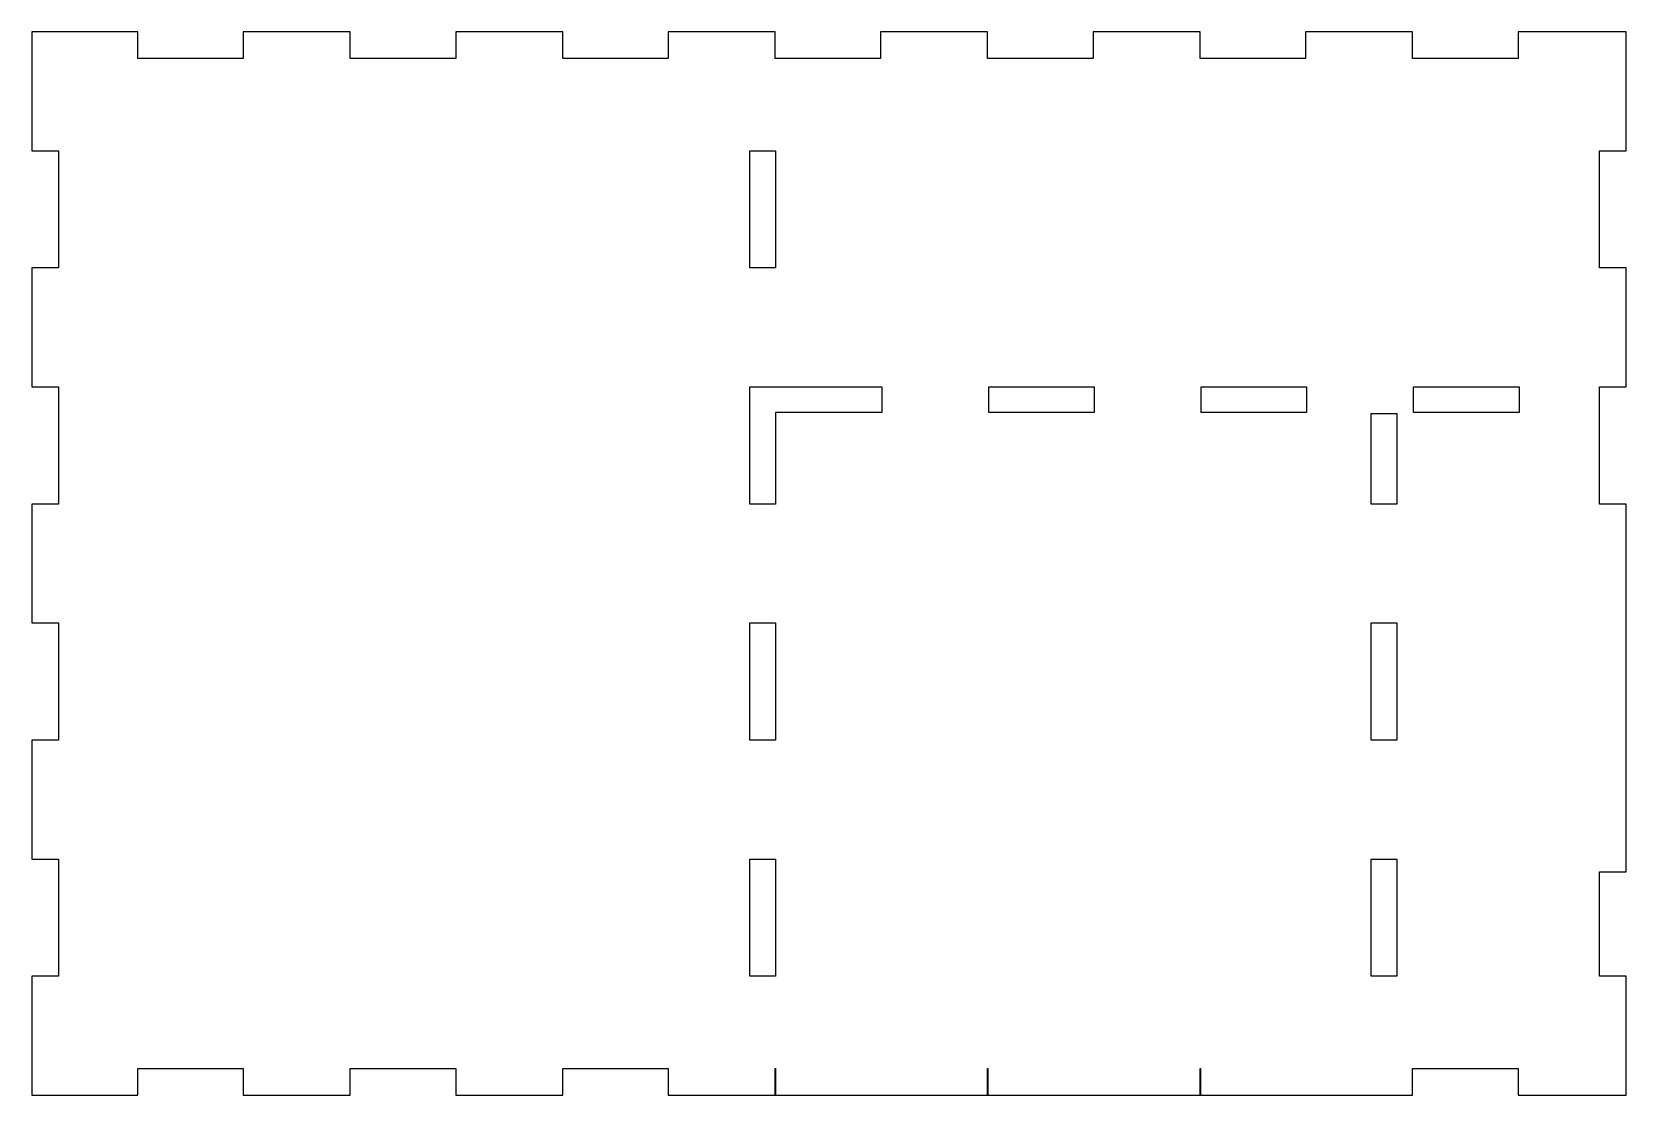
# Model space of a CAD drawing. Header units: millimetres. Extents: x -300 to 0, y 0 to 200.
import ezdxf

# ---------------------------------------------------------------- set-up
doc = ezdxf.new("R2010")
doc.units = ezdxf.units.MM
doc.layers.add('CUTOUTS', color=1, linetype='CONTINUOUS')
doc.layers.add('PERIMETER', color=5, linetype='CONTINUOUS')

msp = doc.modelspace()

# ---------------------------------------------------------------- linework, layer by layer
at = {"layer": 'CUTOUTS'}
for points in [[(-160.07, 177.7), (-160.07, 155.63), (-164.93, 155.63), (-164.93, 177.7)], [(-164.93, 133.26), (-140.08, 133.26), (-140.08, 128.41), (-160.07, 128.41), (-160.07, 111.19), (-164.93, 111.19)], [(-119.93, 128.41), (-119.93, 133.26), (-100.08, 133.26), (-100.08, 128.41)], [(-60.08, 133.26), (-60.08, 128.41), (-79.93, 128.41), (-79.93, 133.26)], [(-39.93, 133.26), (-20.08, 133.26), (-20.08, 128.41), (-39.93, 128.41)], [(-43.08, 128.26), (-43.08, 111.19), (-47.93, 111.19), (-47.93, 128.26)], [(-160.07, 66.74), (-164.93, 66.74), (-164.93, 88.81), (-160.07, 88.81)], [(-47.93, 88.81), (-43.08, 88.81), (-43.08, 66.74), (-47.93, 66.74)], [(-160.07, 44.37), (-160.07, 22.3), (-164.93, 22.3), (-164.93, 44.37)], [(-43.08, 22.3), (-47.93, 22.3), (-47.93, 44.37), (-43.08, 44.37)]]:
    msp.add_lwpolyline(points, close=True, dxfattribs=at)
at = {"layer": 'PERIMETER'}
msp.add_lwpolyline([(-300.08, 111.19), (-300.08, 88.81), (-295.07, 88.81), (-295.07, 66.74), (-300.08, 66.74), (-300.08, 44.37), (-295.07, 44.37), (-295.07, 22.3), (-300.08, 22.3), (-300.08, -0.08), (-280.13, -0.08), (-280.13, 4.92), (-260.28, 4.92), (-260.28, -0.08), (-240.13, -0.08), (-240.13, 4.92), (-220.28, 4.92), (-220.28, -0.08), (-200.13, -0.08), (-200.13, 4.92), (-180.28, 4.92), (-180.28, -0.08), (-160.13, -0.08), (-160.13, 4.92), (-160.07, 4.92), (-160.07, -0.08), (-120.13, -0.08), (-120.13, 4.92), (-120.08, 4.92), (-120.08, -0.08), (-80.13, -0.08), (-80.13, 4.92), (-80.08, 4.92), (-80.08, -0.08), (-40.13, -0.08), (-40.13, 4.92), (-20.28, 4.92), (-20.28, -0.08), (0.07, -0.08), (0.07, 22.3), (-4.92, 22.3), (-4.92, 41.93), (0.07, 41.93), (0.07, 111.19), (-4.92, 111.19), (-4.92, 133.26), (0.07, 133.26), (0.07, 155.63), (-4.92, 155.63), (-4.92, 177.7), (0.07, 177.7), (0.07, 200.07), (-20.28, 200.07), (-20.28, 195.07), (-40.13, 195.07), (-40.13, 200.07), (-60.28, 200.07), (-60.28, 195.07), (-80.13, 195.07), (-80.13, 200.07), (-100.28, 200.07), (-100.28, 195.07), (-120.13, 195.07), (-120.13, 200.07), (-140.28, 200.07), (-140.28, 195.07), (-160.13, 195.07), (-160.13, 200.07), (-180.28, 200.07), (-180.28, 195.07), (-200.13, 195.07), (-200.13, 200.07), (-220.28, 200.07), (-220.28, 195.07), (-240.13, 195.07), (-240.13, 200.07), (-260.28, 200.07), (-260.28, 195.07), (-280.13, 195.07), (-280.13, 200.07), (-300.08, 200.07), (-300.08, 177.7), (-295.07, 177.7), (-295.07, 155.63), (-300.08, 155.63), (-300.08, 133.26), (-295.07, 133.26), (-295.07, 111.19)], close=True, dxfattribs=at)

doc.saveas('drawing.dxf')
